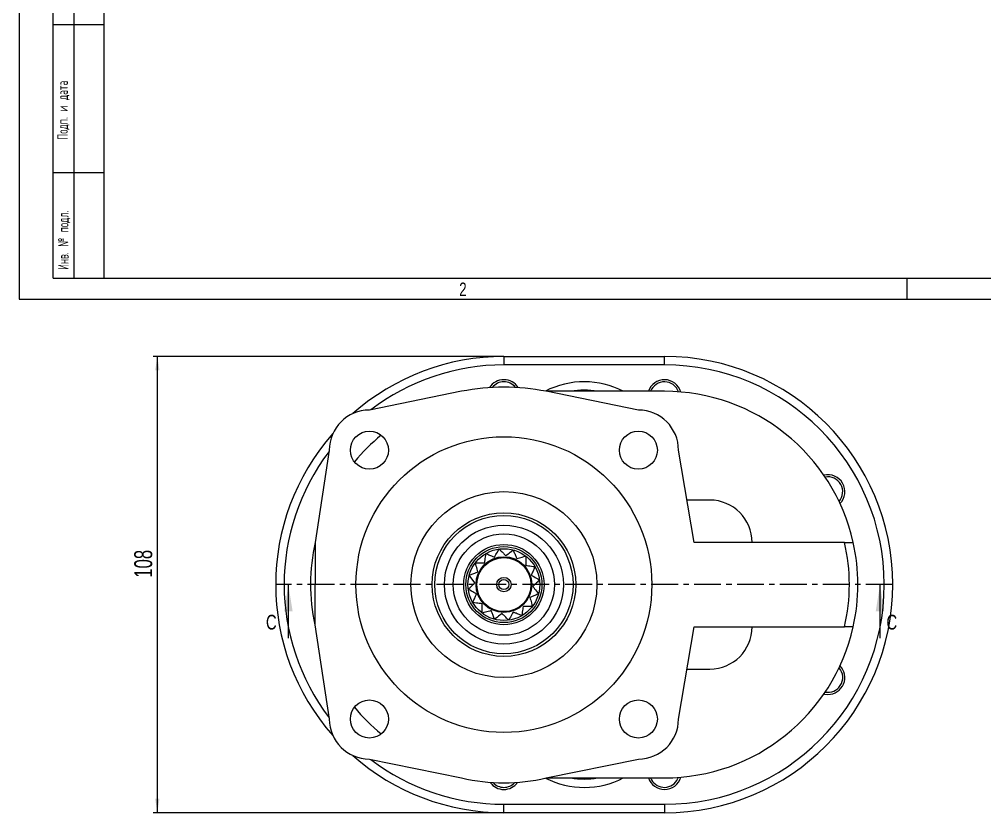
# Model space of a CAD drawing. Header units: millimetres. Extents: x 0 to 420, y -122 to 297.
# Drawn here: x 0 to 228.4, y -121.5 to 66.3 of the extents above; entities that cross this region are included whole.
import ezdxf

# ---------------------------------------------------------------- set-up
doc = ezdxf.new("R2010")
doc.units = ezdxf.units.MM
doc.linetypes.add('CENTER', pattern=[10.16, 6.35, -1.27, 1.27, -1.27])
doc.layers.add('ОСЕВЫЕ', color=7, linetype='Continuous')
doc.styles.add('SLDTEXTSTYLE0', font='TXT', dxfattribs={"width": 0.7})
doc.styles.add('SLDTEXTSTYLE3', font='TXT', dxfattribs={"width": 0.605, "bigfont": 'bigfont'})
doc.styles.add('SLDTEXTSTYLE5', font='TXT', dxfattribs={"width": 0.75})
doc.dimstyles.new('SLDDIMSTYLE0', dxfattribs={"dimtxt": 4.10931, "dimasz": 3.302, "dimexe": 0, "dimexo": 0.0625, "dimgap": 1.027327, "dimtad": 2, "dimdec": 3, "dimrnd": 1e-09, "dimzin": 12, "dimdsep": 46, "dimtxsty": 'SLDTEXTSTYLE0', "dimsah": 1, "dimcen": 0.09, "dimadec": 0, "dimazin": 3, "dimtfac": 1, "dimtdec": 3, "dimtofl": 0, "dimtmove": 0, "dimatfit": 3, "dimfxl": 1, "dimfrac": 2, "dimtolj": 1, "dimtzin": 12, "dimarcsym": 0})

# ---------------------------------------------------------------- blocks, each defined once
blk = doc.blocks.new('_D')
at = {"color": 7, "linetype": 'Continuous', "lineweight": 0}
for p, q in [((114.66, -13.53), (31.66, -13.53)), ((32.66, -13.53), (32.66, -121.53)), ((114.66, -121.53), (31.66, -121.53))]:
    blk.add_line(p, q, dxfattribs=at)
for points in [[(32.66, -13.53), (32.15, -16.84), (33.17, -16.84)], [(32.66, -121.53), (33.17, -118.23), (32.15, -118.23)]]:
    blk.add_solid(points, dxfattribs=at)
at = {"color": 7, "linetype": 'Continuous', "lineweight": 0, "insert": (27.2, -65.92), "char_height": 4.233, "attachment_point": 1, "rotation": 90, "style": 'SLDTEXTSTYLE0'}
blk.add_mtext('108', dxfattribs=at)

msp = doc.modelspace()

# ---------------------------------------------------------------- linework, layer by layer
at = {"color": 7, "linetype": 'Continuous', "lineweight": 15}
for p, q in [((20, 292), (20, 5)), ((20, 292), (20, 5)), ((8, 5), (8, 150)), ((13, 5), (13, 150)), ((20, 65), (8, 65)), ((8, 30), (20, 30)), ((8, 5), (20, 5)), ((20, 5), (415, 5)), ((114.6617, -13.5348), (114.6617, -15.5348)), ((114.6617, -13.5348), (152.6617, -13.5348)), ((152.6617, -15.5348), (152.6617, -13.5348)), ((152.6617, -15.5348), (114.6617, -15.5348)), ((104.6617, -21.7848), (82.8419, -26.215)), ((146.4815, -26.215), (124.6617, -21.7848)), ((152.6617, -21.7848), (124.6617, -21.7848)), ((73.3419, -35.715), (70.0179, -57.5348)), ((159.6617, -57.5348), (155.9815, -35.715)), ((163.3927, -47.5348), (157.975, -47.5348)), ((70.0179, -57.5348), (69.9178, -77.0767)), ((195.2526, -57.5348), (159.6617, -57.5348)), ((107.8101, -67.0974), (106.4512, -65.3353)), ((69.9178, -77.0767), (73.3419, -99.3546)), ((155.9815, -99.3546), (159.6617, -77.5348)), ((159.6617, -77.5348), (195.2526, -77.5348)), ((157.975, -87.5348), (163.3927, -87.5348)), ((82.8419, -108.8546), (104.6617, -113.2848)), ((124.6617, -113.2848), (146.4815, -108.8546)), ((124.6617, -113.2848), (152.6617, -113.2848)), ((114.6617, -119.5348), (152.6617, -119.5348)), ((114.6617, -121.5348), (114.6617, -119.5348)), ((152.6617, -119.5348), (152.6617, -121.5348)), ((152.6617, -121.5348), (114.6617, -121.5348))]:
    msp.add_line(p, q, dxfattribs=at)
at = {"color": 7, "linetype": 'CENTER', "lineweight": 0}
msp.add_line((206.6617, -67.5348), (60.6617, -67.5348), dxfattribs=at)
at = {"color": 7, "linetype": 'Continuous', "lineweight": 0}
for p, q in [((63.6617, -80.2348), (63.6617, -67.5348)), ((203.6617, -80.2348), (203.6617, -67.5348))]:
    msp.add_line(p, q, dxfattribs=at)
at = {"color": 7, "linetype": 'Continuous', "lineweight": 15, "flags": 128}
for points in [[(112.4437, -61.0374), (112.6137, -60.7414), (112.7837, -60.4454), (112.9536, -60.1493), (113.1236, -59.8533), (113.3377, -59.4804), (113.5517, -59.1076)], [(115.099, -60.6832), (115.3693, -60.4748), (115.6396, -60.2663), (115.9099, -60.0579), (116.1802, -59.8494), (116.5207, -59.5869), (116.8612, -59.3243)], [(110.1261, -62.3808), (110.1699, -62.0422), (110.2136, -61.7037), (110.2574, -61.3652), (110.3011, -61.0266), (110.3562, -60.6002), (110.4113, -60.1738)], [(117.6877, -61.3721), (118.0172, -61.283), (118.3467, -61.1939), (118.6762, -61.1047), (119.0057, -61.0156), (119.4207, -60.9033), (119.8358, -60.791)], [(108.499, -64.5088), (108.4099, -64.1793), (108.3207, -63.8498), (108.2316, -63.5202), (108.1425, -63.1907), (108.0302, -62.7757), (107.9179, -62.3607)], [(119.8157, -62.9993), (120.1542, -63.043), (120.4928, -63.0867), (120.8313, -63.1305), (121.1698, -63.1742), (121.5962, -63.2293), (122.0227, -63.2844)], [(121.159, -65.3169), (121.4551, -65.4868), (121.7511, -65.6568), (122.0471, -65.8267), (122.3431, -65.9967), (122.716, -66.2108), (123.0889, -66.4249)], [(121.5132, -67.9721), (121.7217, -68.2424), (121.9301, -68.5128), (122.1386, -68.7831), (122.347, -69.0534), (122.6096, -69.3938), (122.8722, -69.7343)], [(108.1643, -69.7527), (107.8683, -69.5827), (107.5722, -69.4128), (107.2762, -69.2428), (106.9802, -69.0729), (106.6073, -68.8588), (106.2344, -68.6447)], [(120.8243, -70.5608), (120.9134, -70.8903), (121.0026, -71.2198), (121.0917, -71.5493), (121.1809, -71.8788), (121.2932, -72.2939), (121.4054, -72.7089)], [(109.5076, -72.0703), (109.1691, -72.0266), (108.8306, -71.9828), (108.492, -71.9391), (108.1535, -71.8954), (107.7271, -71.8403), (107.3007, -71.7852)], [(119.1972, -72.6888), (119.1535, -73.0274), (119.1097, -73.3659), (119.066, -73.7044), (119.0222, -74.043), (118.9671, -74.4694), (118.9121, -74.8958)], [(111.6356, -73.6974), (111.3061, -73.7866), (110.9766, -73.8757), (110.6471, -73.9649), (110.3176, -74.054), (109.9026, -74.1663), (109.4876, -74.2786)], [(114.2243, -74.3863), (113.954, -74.5948), (113.6837, -74.8032), (113.4134, -75.0117), (113.1431, -75.2201), (112.8026, -75.4827), (112.4621, -75.7453)], [(116.8796, -74.0322), (116.7096, -74.3282), (116.5397, -74.6242), (116.3697, -74.9202), (116.1997, -75.2163), (115.9857, -75.5891), (115.7716, -75.962)], [(190.3856, -93.4185), (190.5379, -93.4529), (191.3431, -93.5348)], [(155.5918, -113.9491), (155.9348, -113.2745), (155.9743, -113.1647)]]:
    msp.add_lwpolyline(points, dxfattribs=at)
at = {"color": 7, "linetype": 'Continuous', "lineweight": 15}
for centre, radius in [((82.8419, -35.715), 4.5), ((146.4815, -35.715), 4.5), ((114.6617, -67.5348), 35), ((114.6617, -67.5348), 22), ((114.6617, -67.5348), 17), ((114.6617, -67.5348), 16.3706), ((114.6617, -67.5348), 14.071), ((114.6617, -67.5348), 11.9993), ((114.6617, -67.5348), 9.5), ((114.6617, -67.5348), 9), ((114.6617, -67.5348), 8.5), ((114.6617, -67.5348), 6.5896), ((114.6617, -67.5348), 6.5), ((114.6617, -67.5348), 6.4), ((114.6617, -67.5348), 1.7), ((114.6617, -67.5348), 1.2), ((82.8419, -99.3546), 4.5), ((146.4815, -99.3546), 4.5)]:
    msp.add_circle(centre, radius, dxfattribs=at)
for centre, radius, start, end in [((114.6617, -67.5348), 54, 90, 131.464431), ((152.6617, -67.5348), 54, 270, 90), ((152.6617, -67.5348), 52, 270, 90), ((114.6617, -23.0348), 4, 32.36477, 147.63523), ((114.6617, -23.0348), 3.5, 38.531161, 141.468839), ((152.6617, -23.0348), 4, 15.780052, 161.790043), ((152.6617, -23.0348), 3.5, 18.834344, 159.075168), ((114.6617, -71.0373), 50.2574, 78.522934, 101.477066), ((133.6617, -39.5121), 18, 80.013403, 99.986597), ((152.6617, -67.5348), 45.75, 12.625598, 90), ((82.8419, -35.715), 9.5, 90, 180), ((146.4815, -35.715), 9.5, 0, 90), ((114.6617, -67.5348), 54, 138.535569, 221.464431), ((114.6617, -67.5348), 45.75, 129.394823, 140.605177), ((191.3431, -45.5348), 4, 315.40906, 103.848957), ((191.3431, -45.5348), 3.5, 318.463352, 100.794665), ((163.3927, -57.5348), 10, 0, 90), ((114.6617, -67.5348), 45.75, 167.374402, 192.038343), ((153.0109, -67.5348), 43.4093, 346.681415, 13.318585), ((153.0109, -67.5348), 45.4093, 347.278091, 12.721909), ((152.6617, -67.5348), 45.75, 270, 347.374402), ((163.3927, -77.5348), 10, 270, 0), ((191.3431, -89.5348), 4, 270, 44.59094), ((191.3431, -89.5348), 3.5, 326.84238, 41.536648), ((191.3431, -89.5348), 3.5, 259.205335, 326.84238), ((114.6617, -67.5348), 45.75, 219.394823, 230.605177), ((82.8419, -99.3546), 9.5, 180, 270), ((146.4815, -99.3546), 9.5, 270, 0), ((114.6617, -67.5348), 54, 228.535569, 270), ((114.6617, -72.3309), 42.1571, 256.278183, 283.721817), ((133.6617, -95.5575), 18, 260.013403, 279.986597), ((152.6617, -112.0348), 4, 198.209957, 270), ((152.6617, -112.0348), 3.5, 200.924832, 326.84238), ((152.6617, -112.0348), 4, 270, 344.219948), ((114.6617, -112.0348), 4, 215.582676, 270), ((114.6617, -112.0348), 3.5, 222.726159, 317.273841), ((114.6617, -112.0348), 4, 270, 324.417324)]:
    msp.add_arc(centre, radius, start, end, dxfattribs=at)
at = {"color": 8, "linetype": 'Continuous', "lineweight": 15}
for centre, radius, start, end in [((114.6617, -67.5348), 52, 90, 127.255835), ((133.6617, -39.5121), 20, 62.419785, 117.346247), ((114.6617, -67.5348), 52, 142.704922, 217.294109), ((114.6617, -67.5348), 52, 232.744165, 270), ((133.6617, -95.5575), 20, 242.686264, 297.580215)]:
    msp.add_arc(centre, radius, start, end, dxfattribs=at)
at = {"color": 7, "linetype": 'Continuous', "lineweight": 15}
for points, knots in [([(113.5517, -59.1076), (113.6626, -59.2205), (113.8844, -59.4463), (114.217, -59.785), (114.5303, -60.1041), (114.8243, -60.4035), (115.0074, -60.59), (115.099, -60.6832)], [0, 0, 0, 0, 0.21486538, 0.42973107, 0.6445973, 0.8222982, 1, 1, 1, 1]), ([(116.8612, -59.3243), (116.9204, -59.4711), (117.0389, -59.7646), (117.2165, -60.2048), (117.3839, -60.6194), (117.541, -61.0086), (117.6388, -61.2509), (117.6877, -61.3721)], [0, 0, 0, 0, 0.21486547, 0.42973107, 0.6445972, 0.82229812, 1, 1, 1, 1]), ([(195.2526, -57.5348), (195.4882, -57.5348), (195.9594, -57.5348), (196.5852, -57.5348), (197.0483, -57.5348), (197.2761, -57.5348), (197.2975, -57.5348), (197.3054, -57.5348)], [0, 0, 0, 0, 0.22198019, 0.44406921, 0.66304662, 0.87650951, 1, 1, 1, 1]), ([(110.4113, -60.1738), (110.5569, -60.2357), (110.8483, -60.3595), (111.2851, -60.5451), (111.6967, -60.72), (112.0829, -60.8841), (112.3235, -60.9863), (112.4437, -61.0374)], [0, 0, 0, 0, 0.21486554, 0.42973113, 0.64459738, 0.82229836, 1, 1, 1, 1]), ([(119.8358, -60.791), (119.8343, -60.9493), (119.8315, -61.2658), (119.8271, -61.7404), (119.8231, -62.1876), (119.8193, -62.6072), (119.8169, -62.8686), (119.8157, -62.9993)], [0, 0, 0, 0, 0.21486528, 0.42973111, 0.64459725, 0.82229813, 1, 1, 1, 1]), ([(107.9179, -62.3607), (108.0761, -62.3621), (108.3927, -62.365), (108.8673, -62.3693), (109.3144, -62.3734), (109.7341, -62.3772), (109.9954, -62.3796), (110.1261, -62.3808)], [0, 0, 0, 0, 0.21486516, 0.42973102, 0.64459719, 0.8222981, 1, 1, 1, 1]), ([(122.0227, -63.2844), (121.9608, -63.4301), (121.837, -63.7214), (121.6514, -64.1582), (121.4765, -64.5698), (121.3124, -64.956), (121.2102, -65.1966), (121.159, -65.3169)], [0, 0, 0, 0, 0.21486544, 0.4297311, 0.64459733, 0.82229814, 1, 1, 1, 1]), ([(106.4512, -65.3353), (106.5979, -65.276), (106.8915, -65.1576), (107.3316, -64.9799), (107.7463, -64.8126), (108.1354, -64.6555), (108.3778, -64.5577), (108.499, -64.5088)], [0, 0, 0, 0, 0.21486556, 0.42973118, 0.64459721, 0.82229811, 1, 1, 1, 1]), ([(106.2344, -68.6447), (106.3474, -68.5338), (106.5732, -68.312), (106.9119, -67.9795), (107.2309, -67.6662), (107.5304, -67.3721), (107.7169, -67.189), (107.8101, -67.0974)], [0, 0, 0, 0, 0.21486552, 0.4297311, 0.6445972, 0.82229805, 1, 1, 1, 1]), ([(123.0889, -66.4249), (122.976, -66.5358), (122.7501, -66.7575), (122.4114, -67.0901), (122.0924, -67.4034), (121.793, -67.6974), (121.6065, -67.8806), (121.5132, -67.9721)], [0, 0, 0, 0, 0.214865369, 0.429731075, 0.644597264, 0.822298123, 1, 1, 1, 1]), ([(107.3007, -71.7852), (107.3626, -71.6395), (107.4864, -71.3482), (107.672, -70.9113), (107.8468, -70.4998), (108.011, -70.1136), (108.1132, -69.873), (108.1643, -69.7527)], [0, 0, 0, 0, 0.21486547, 0.42973113, 0.64459738, 0.82229815, 1, 1, 1, 1]), ([(122.8722, -69.7343), (122.7254, -69.7935), (122.4319, -69.912), (121.9917, -70.0897), (121.577, -70.257), (121.1879, -70.4141), (120.9455, -70.5119), (120.8243, -70.5608)], [0, 0, 0, 0, 0.21486535, 0.42973105, 0.64459726, 0.82229811, 1, 1, 1, 1]), ([(109.4876, -74.2786), (109.489, -74.1203), (109.4919, -73.8038), (109.4962, -73.3292), (109.5002, -72.882), (109.5041, -72.4624), (109.5064, -72.201), (109.5076, -72.0703)], [0, 0, 0, 0, 0.21486528, 0.42973111, 0.64459724, 0.82229813, 1, 1, 1, 1]), ([(121.4054, -72.7089), (121.2472, -72.7075), (120.9307, -72.7046), (120.456, -72.7003), (120.0089, -72.6962), (119.5893, -72.6924), (119.3279, -72.69), (119.1972, -72.6888)], [0, 0, 0, 0, 0.21486537, 0.42973109, 0.64459726, 0.82229813, 1, 1, 1, 1]), ([(112.4621, -75.7453), (112.4029, -75.5985), (112.2844, -75.305), (112.1068, -74.8648), (111.9394, -74.4502), (111.7824, -74.061), (111.6845, -73.8186), (111.6356, -73.6974)], [0, 0, 0, 0, 0.21486547, 0.42973107, 0.64459714, 0.82229812, 1, 1, 1, 1]), ([(115.7716, -75.962), (115.6607, -75.8491), (115.4389, -75.6232), (115.1064, -75.2846), (114.7931, -74.9655), (114.499, -74.6661), (114.3159, -74.4796), (114.2243, -74.3863)], [0, 0, 0, 0, 0.21486527, 0.42973107, 0.6445973, 0.8222981, 1, 1, 1, 1]), ([(118.9121, -74.8958), (118.7664, -74.8339), (118.4751, -74.7101), (118.0382, -74.5245), (117.6267, -74.3496), (117.2404, -74.1855), (116.9999, -74.0833), (116.8796, -74.0322)], [0, 0, 0, 0, 0.2148654, 0.42973106, 0.64459724, 0.82229808, 1, 1, 1, 1]), ([(197.3054, -77.5348), (197.2835, -77.5348), (197.2398, -77.5348), (196.8996, -77.5348), (196.3967, -77.5348), (195.8171, -77.5348), (195.4211, -77.5348), (195.2526, -77.5348)], [0, 0, 0, 0, 0.20794526, 0.41581325, 0.62587175, 0.84086773, 1, 1, 1, 1])]:
    msp.add_open_spline(points, degree=3, knots=knots, dxfattribs=at)
at = {"color": 7, "linetype": 'Continuous', "lineweight": 0}
for points in [[(63.6617, -67.5348), (62.6457, -73.8848), (64.6777, -73.8848)], [(203.6617, -67.5348), (202.6457, -73.8848), (204.6777, -73.8848)]]:
    msp.add_solid(points, dxfattribs=at)
at = {"layer": 'ОСЕВЫЕ', "lineweight": 0}
for p, q in [((0, 297), (0, 0)), ((0, 0), (420, 0))]:
    msp.add_line(p, q, dxfattribs=at)
at = {"layer": 'ОСЕВЫЕ', "lineweight": 15}
msp.add_line((210, 5), (210, 0), dxfattribs=at)

# ---------------------------------------------------------------- texts
at = {"color": 7, "linetype": 'Continuous', "lineweight": 0, "char_height": 2.5, "attachment_point": 1, "rotation": 90, "style": 'SLDTEXTSTYLE3'}
for s, insert in [('\\M+18450\\M+18480\\M+18474\\M+18481. \\M+18479 \\M+18474\\M+18470\\M+18484\\M+18470', (8.985, 37.7901)), ('\\M+18449\\M+1847E\\M+18472. \\M+18782 \\M+18481\\M+18480\\M+18474\\M+1847C.', (9.1547, 6.9636))]:
    msp.add_mtext(s, dxfattribs=dict(at, insert=insert))
at = {"color": 7, "linetype": 'Continuous', "lineweight": 0, "insert": (104.968, 3.963), "char_height": 3.175, "attachment_point": 2, "style": 'SLDTEXTSTYLE5'}
msp.add_mtext('2', dxfattribs=at)
at = {"color": 7, "linetype": 'Continuous', "char_height": 3.5, "attachment_point": 1, "style": 'SLDTEXTSTYLE5'}
for insert in [(58.3607, -74.6814), (205.1762, -74.6814)]:
    msp.add_mtext('C', dxfattribs=dict(at, insert=insert))

# ---------------------------------------------------------------- dimensions: what is measured, and where the dimension line sits
at = {"color": 7, "linetype": 'Continuous', "lineweight": 0}
dim = msp.add_linear_dim(base=(32.6617, -121.5348), p1=(114.6617, -13.5348), p2=(114.6617, -121.5348), angle=90, dimstyle='SLDDIMSTYLE0', dxfattribs=at)
dim.commit()
dim.dimension.update_dxf_attribs({"geometry": '_D', "text_midpoint": (32.6617, -61.2187), "dimtype": 160})

doc.saveas('drawing.dxf')
